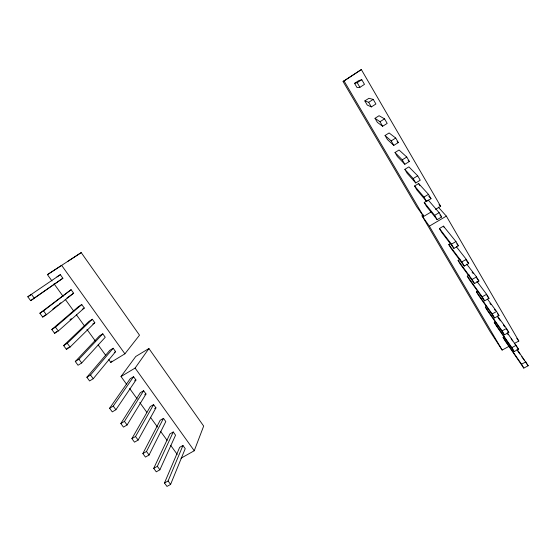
<?xml version="1.0" encoding="UTF-8"?>
<svg xmlns="http://www.w3.org/2000/svg" width="556" height="556" viewBox="0 0 556 556"><rect width="100%" height="100%" fill="white"/><g stroke="black" fill="none" stroke-linecap="round" stroke-linejoin="round"><path stroke-width="0.83" d="M181.013 458.207L194.246 450.756L203.67 426.084L148.918 348.522L135.747 356.493L121.013 376.544L126.58 384.265M170.595 484.422L185.224 448.657L182.952 445.488L179.651 447.358L164.465 482.99L166.988 486.43L170.595 484.422L168.079 480.982L182.952 445.488M159.885 469.792L175.557 435.188L173.263 431.991L169.955 433.882L153.72 468.354L156.271 471.829L159.885 469.792L157.341 466.31L173.263 431.991M149.064 455.01L165.799 421.594L163.478 418.362L160.17 420.28L142.864 453.564L145.443 457.074L149.064 455.01L146.492 451.493L163.478 418.362M138.131 440.067L155.944 407.868L153.602 404.608L150.287 406.554L131.897 438.621L134.496 442.166L138.131 440.067L135.525 436.516L153.602 404.608M127.081 424.979L145.999 394.016L143.636 390.722L140.314 392.689L120.819 423.519L123.446 427.098L127.081 424.979L124.454 421.385L143.636 390.722M115.912 409.723L135.956 380.026L133.572 376.704L130.243 378.699L109.615 408.257L112.27 411.878L115.912 409.723L113.257 406.095L133.572 376.704M121.013 376.544L135.101 368.065L148.918 348.522M108.774 359.6L110.804 362.408L124.905 353.818L139.507 335.185L81.211 252.612L47.427 274.643L51.993 280.968M110.804 362.408L111.874 361.087M93.227 378.733L115.585 351.649L113.153 348.258L109.817 350.308L86.861 377.253L89.579 380.95L93.227 378.733L90.51 375.029L113.153 348.258M81.697 362.992L105.251 337.249L102.79 333.829L99.454 335.9L75.303 361.497L78.042 365.236L81.697 362.992L78.959 359.245L102.79 333.829M70.049 347.076L94.812 322.716L92.331 319.262L88.988 321.361L63.62 345.582L66.393 349.356L70.049 347.076L67.276 343.288L92.331 319.262M66.393 349.356L68.228 347.556M58.276 330.994L84.276 308.038L81.774 304.549L78.424 306.676L51.805 329.486L54.606 333.301L58.276 330.994L55.475 327.164L81.774 304.549M54.606 333.301L56.538 331.612M70.014 319.756L71.3 318.623M46.37 314.731L73.635 293.214L71.105 289.69L39.872 313.216L42.701 317.073L46.37 314.731L43.535 310.867L39.872 313.216M42.701 317.073L45.39 314.96M52.792 309.129L58.178 304.896M59.52 303.833L60.868 302.777M66.922 298.009L73.635 293.214M43.535 310.867L71.105 289.69M60.333 274.685L27.8 296.772L30.663 300.671L62.891 278.243L60.333 274.685L56.983 276.867M431.046 212.038L423.644 216.444L416.722 206.783L343.087 81.537L361.337 69.569L440.665 206.311L435.487 209.397M30.663 300.671L62.891 278.243M361.337 69.569L343.087 81.537M47.427 274.643L61.64 265.365L124.905 353.818M67.936 261.285L81.211 252.612M354.561 83.344L358.648 80.683L361.768 79.689L364.486 84.366L359.906 87.327L356.994 87.514L354.561 83.344L357.188 82.67L361.768 79.689M27.8 296.772L31.477 294.381L34.333 298.294M364.833 100.921L368.913 98.294L373.222 99.385L375.905 104L371.345 106.919L367.245 105.042L364.833 100.921L368.656 102.311L371.345 106.919M368.656 102.311L373.222 99.385M375.001 118.303L379.067 115.717L384.537 118.838L387.191 123.397L382.639 126.268L377.385 122.383L375.001 118.303L379.984 121.722L382.639 126.268M82.267 309.31L84.276 308.038M51.805 329.486L55.475 327.164M379.984 121.722L384.537 118.838M385.051 135.504L389.117 132.953L395.719 138.055L398.346 142.565L393.801 145.394L387.414 139.535L385.051 135.504L391.181 140.897L393.801 145.394M92.81 323.967L94.812 322.716M63.62 345.582L67.276 343.288M391.181 140.897L395.719 138.055M395.003 152.518L399.055 150.002L406.77 157.049L409.362 161.497L404.831 164.284L397.338 156.507L395.003 152.518L402.238 159.843L404.831 164.284M75.303 361.497L78.959 359.245M402.238 159.843L406.77 157.049M404.844 169.351L408.889 166.869L417.688 175.814L420.246 180.213L415.728 182.952L407.152 173.298L404.844 169.351L413.171 178.566L415.728 182.952M114.251 352.462L115.585 351.649M86.861 377.253L90.51 375.029M413.171 178.566L417.688 175.814M414.581 186.003L418.619 183.556L428.481 194.357L431.011 198.707L426.501 201.404L416.868 189.916L414.581 186.003L423.971 197.067L426.501 201.404M423.971 197.067L428.481 194.357M424.221 202.488L428.245 200.077L439.143 212.684L441.645 216.979L437.148 219.641L426.48 206.352L424.221 202.488L434.646 215.353L437.148 219.641M134.628 380.818L135.956 380.026M509.727 345.964L502.151 350.065L489.787 331.063L422.018 215.791L423.505 214.901M109.615 408.257L113.257 406.095M434.646 215.353L439.143 212.684M422.018 215.791L429.35 226.153L446.35 216.11L518.824 341.043L514.279 343.504M144.671 394.802L145.999 394.016M439.428 228.502L443.438 226.139L455.941 241.568L458.401 245.787L453.925 248.379L441.652 232.304L439.428 228.502L451.465 244.167L453.925 248.379M120.819 423.519L124.454 421.385M154.617 408.646L155.944 407.868M456.434 246.822L466.289 259.346L468.715 263.516L464.253 266.074L451.006 248.303L448.803 244.536L450.805 243.375M451.465 244.167L455.941 241.568M131.897 438.621L135.525 436.516M466.72 264.156L476.513 276.923L478.911 281.044L474.463 283.56L460.264 264.135L458.088 260.41L460.083 259.263M448.803 244.536L461.821 261.911L466.289 259.346M142.864 453.564L146.492 451.493M476.888 281.35L486.625 294.298L488.995 298.37L484.554 300.852L469.431 279.807L467.269 276.123L469.264 274.991M458.088 260.41L472.058 279.446L476.513 276.923M153.72 468.354L157.341 466.31M487.459 299.079L496.619 311.478L498.961 315.502L494.534 317.949L478.501 295.319L476.367 291.671L477.687 290.927M467.269 276.123L482.177 296.786L486.625 294.298M164.465 482.99L168.079 480.982M497.411 315.968L506.502 328.457L508.816 332.446L504.403 334.851L487.473 310.679L485.36 307.065L486.688 306.328M476.367 291.671L492.185 313.925L496.619 311.478M507.246 332.69L518.56 349.196L514.154 351.566L496.362 325.879L494.27 322.299L495.591 321.576M485.36 307.065L502.082 330.876L506.502 328.457M516.983 349.251L528.2 365.758L523.808 368.093L505.161 340.925L503.09 337.381L504.403 336.665M494.27 322.299L511.861 347.632L516.274 345.255M503.09 337.381L521.535 364.208L525.934 361.859M397.095 141.551L398.346 142.565M408.132 160.343L409.362 161.497M439.011 204.525L440.665 206.311M428.759 196.212L431.011 198.707M438.26 207.096L446.35 216.11M439.97 215.026L441.645 216.979M456.81 243.806L458.401 245.787M466.081 260.145L468.715 263.516M472.107 272.127L473.156 273.503M476.819 278.299L478.911 281.044M486.917 295.597L488.995 298.37M516.809 338.319L518.824 341.043M489.968 303.277L490.969 304.639M494.465 309.393L495.465 310.748M497.46 313.466L498.961 315.502M497.891 317.379L500.379 320.805M503.354 324.912L504.848 326.963M506.335 329.02L508.816 332.446M54.015 283.775L63.148 296.411M65.17 299.218L73.788 311.158M76.325 314.668L84.436 325.899M86.972 329.409L95.59 341.342M98.127 344.859L105.73 355.388M129.624 388.47L137.221 398.993M139.751 402.502L146.847 412.323M150.391 417.229L157.48 427.05M160.524 431.261L167.106 440.38M170.65 445.293L177.239 454.412M507.218 333.35L508.205 334.726M511.166 338.861L512.646 340.925M515.113 344.373L518.56 349.196M135.101 368.065L194.246 450.756M517.428 350.544L519.874 353.998M521.834 356.764L524.28 360.225M525.754 362.297L528.2 365.758M344.011 80.891L423.644 216.444M429.35 226.153L502.151 350.065M418.619 183.556L419.759 185.516M443.438 226.139L444.181 227.411M357.188 82.67L359.906 87.327M461.821 261.911L464.253 266.074M472.058 279.446L474.463 283.56M482.177 296.786L484.554 300.852M492.185 313.925L494.534 317.949M502.082 330.876L504.403 334.851M511.861 347.632L514.154 351.566M521.535 364.208L523.808 368.093"/></g></svg>
